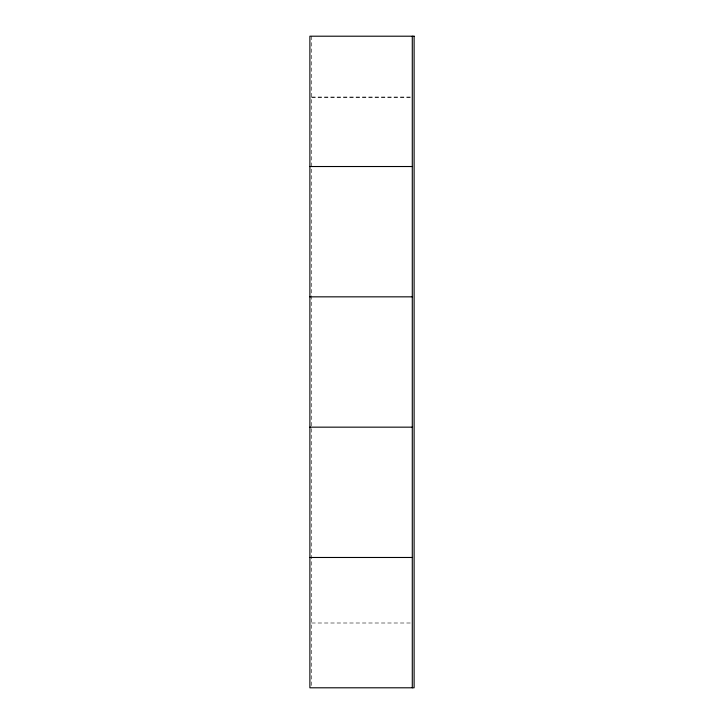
<?xml version="1.0" encoding="UTF-8"?>
<svg xmlns="http://www.w3.org/2000/svg" width="724" height="724" viewBox="0 0 724 724"><rect width="100%" height="100%" fill="white"/><g stroke="black" fill="none" stroke-linecap="round" stroke-linejoin="round"><path stroke-width="0.54" stroke-dasharray="3.62 2.71" d="M311.709 97.034L410.734 97.034M311.709 97.288L410.734 97.288M311.709 623.002L410.734 623.002M311.709 36.2L311.709 686.687"/><path stroke-width="1.09" d="M309.89 166.52L412.291 166.52M309.89 296.84L412.291 296.84M309.89 427.16L412.291 427.16M309.89 557.48L412.291 557.48M412.291 36.2L412.291 687.8M414.11 36.2L309.89 36.2L309.89 687.8L414.11 687.8L414.11 36.2"/></g></svg>
